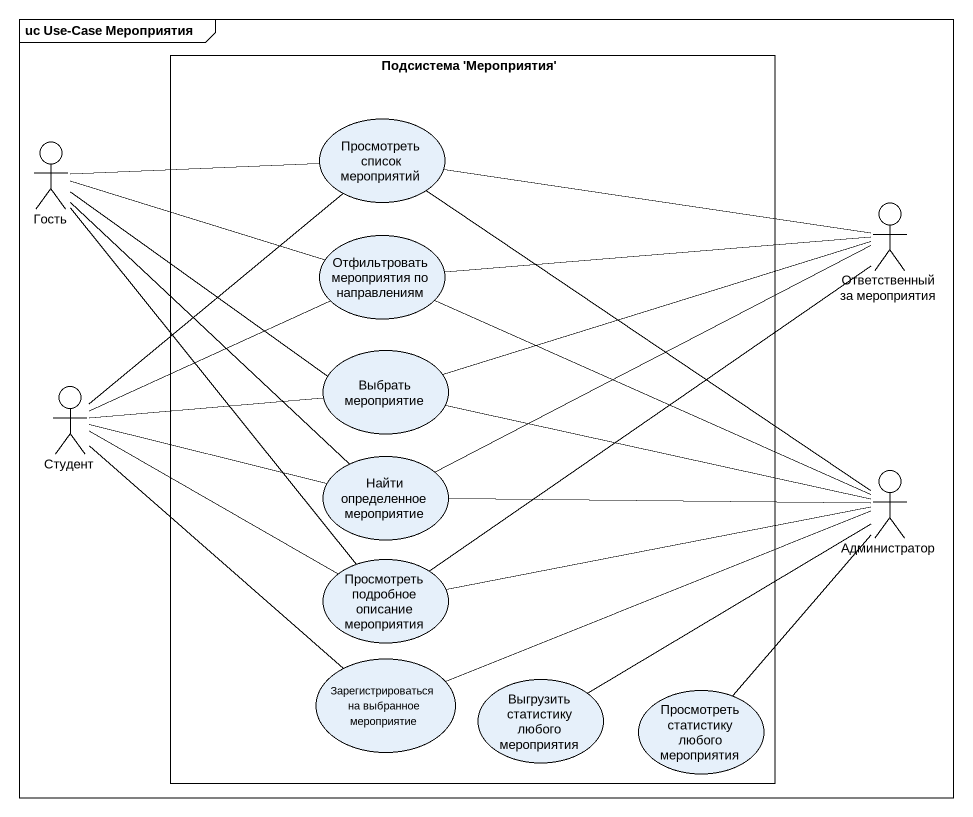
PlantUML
@startuml
mainframe uc Use-Case Мероприятия
rectangle "Подсистема 'Мероприятия'" as Подсистема_Мероприятия {
  usecase "Просмотреть список мероприятий" as Просмотреть_список
  usecase "Отфильтровать мероприятия по направлениям" as Отфильтровать_мероприятия
  usecase "Выбрать мероприятие" as Выбрать_мероприятие
  usecase "Найти определенное мероприятие" as Найти_определенное
  usecase "Просмотреть подробное описание мероприятия" as Просмотреть_подробное
  usecase "Зарегистрироваться на выбранное мероприятие" as Зарегистрироваться_на
  usecase "Выгрузить статистику любого мероприятия" as Выгрузить_статистику_любого
  usecase "Просмотреть статистику любого мероприятия" as Просмотреть_статистику
}
actor Гость
actor "Ответственный за мероприятия" as Ответственный_за_мероприятия
actor Студент
actor Администратор
Гость -right- Просмотреть_список
Гость -right- Отфильтровать_мероприятия
Гость -right- Выбрать_мероприятие
Гость -- Найти_определенное
Гость -- Просмотреть_подробное
Ответственный_за_мероприятия -left- Просмотреть_список
Ответственный_за_мероприятия -left- Отфильтровать_мероприятия
Ответственный_за_мероприятия -left- Выбрать_мероприятие
Ответственный_за_мероприятия -left- Найти_определенное
Ответственный_за_мероприятия -- Просмотреть_подробное
Студент -up- Просмотреть_список
Студент -right- Отфильтровать_мероприятия
Студент -right- Выбрать_мероприятие
Студент -right- Найти_определенное
Студент -right- Просмотреть_подробное
Студент -- Зарегистрироваться_на
Администратор -up- Просмотреть_список
Администратор -left- Отфильтровать_мероприятия
Администратор -left- Выбрать_мероприятие
Администратор -left- Найти_определенное
Администратор -left- Просмотреть_подробное
Администратор -left- Зарегистрироваться_на
Администратор -left- Выгрузить_статистику_любого
Администратор -- Просмотреть_статистику
@enduml
